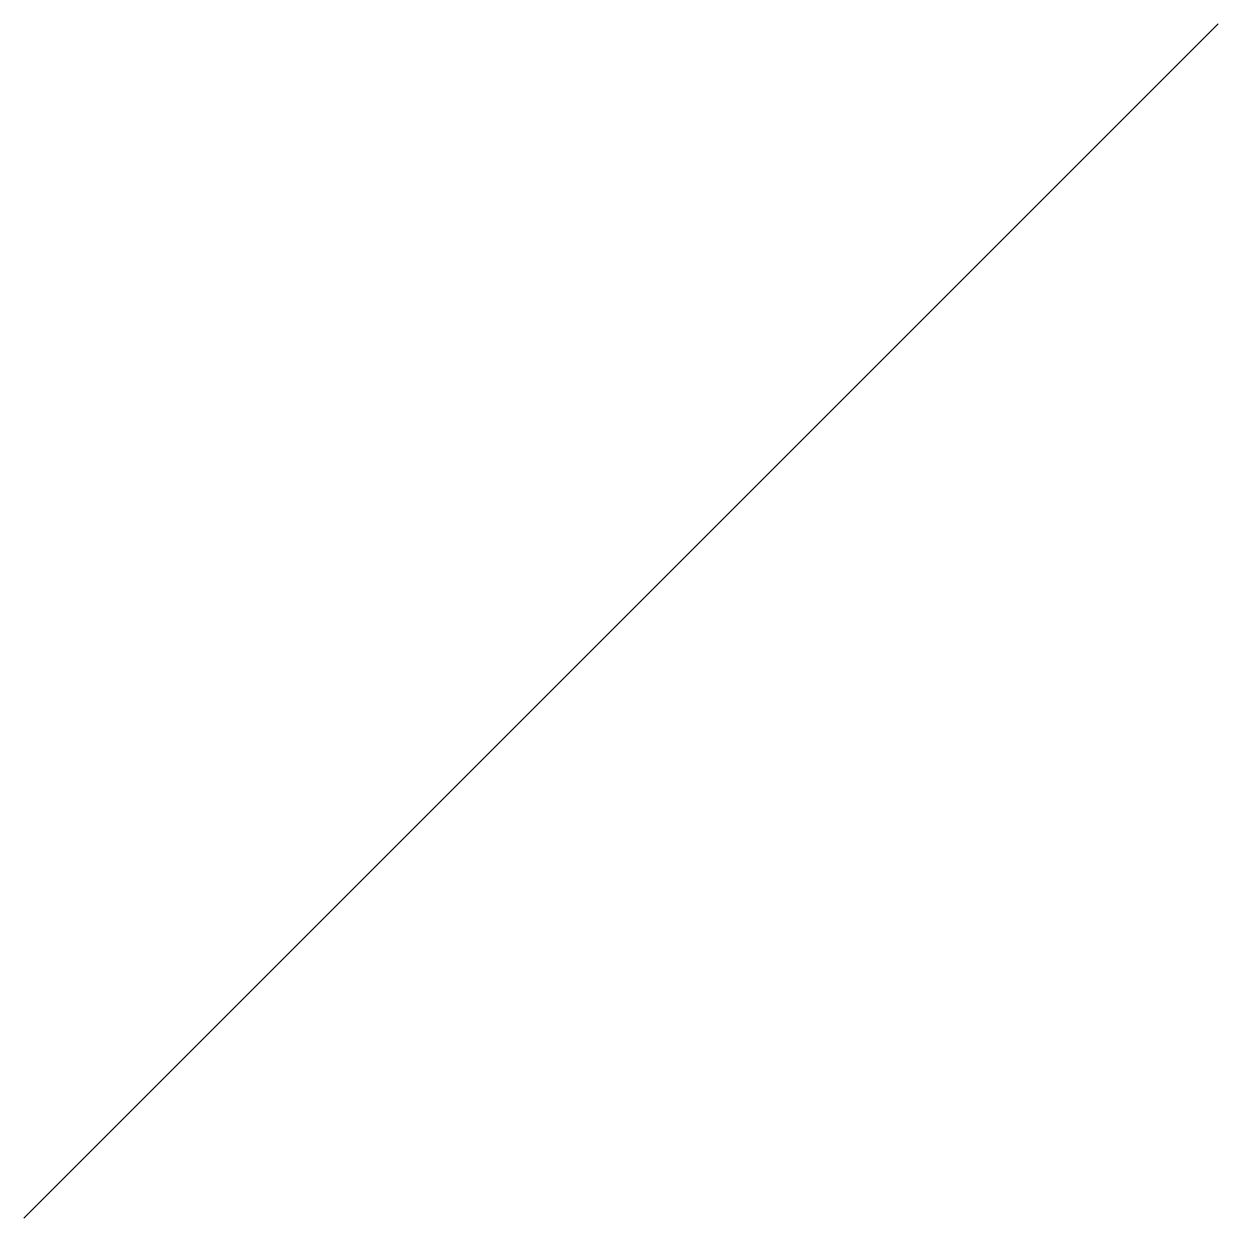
# Model space of a CAD drawing. Header units: millimetres. Extents: x -0.5 to 0.5, y -0.5 to 0.5.
import ezdxf

# ---------------------------------------------------------------- set-up
doc = ezdxf.new("R2010")
doc.units = ezdxf.units.MM

msp = doc.modelspace()

# ---------------------------------------------------------------- linework, layer by layer
at = {"color": 0, "linetype": 'ByBlock', "lineweight": -2}
msp.add_line((-0.5, -0.5), (0.5, 0.5), dxfattribs=at)

doc.saveas('drawing.dxf')
